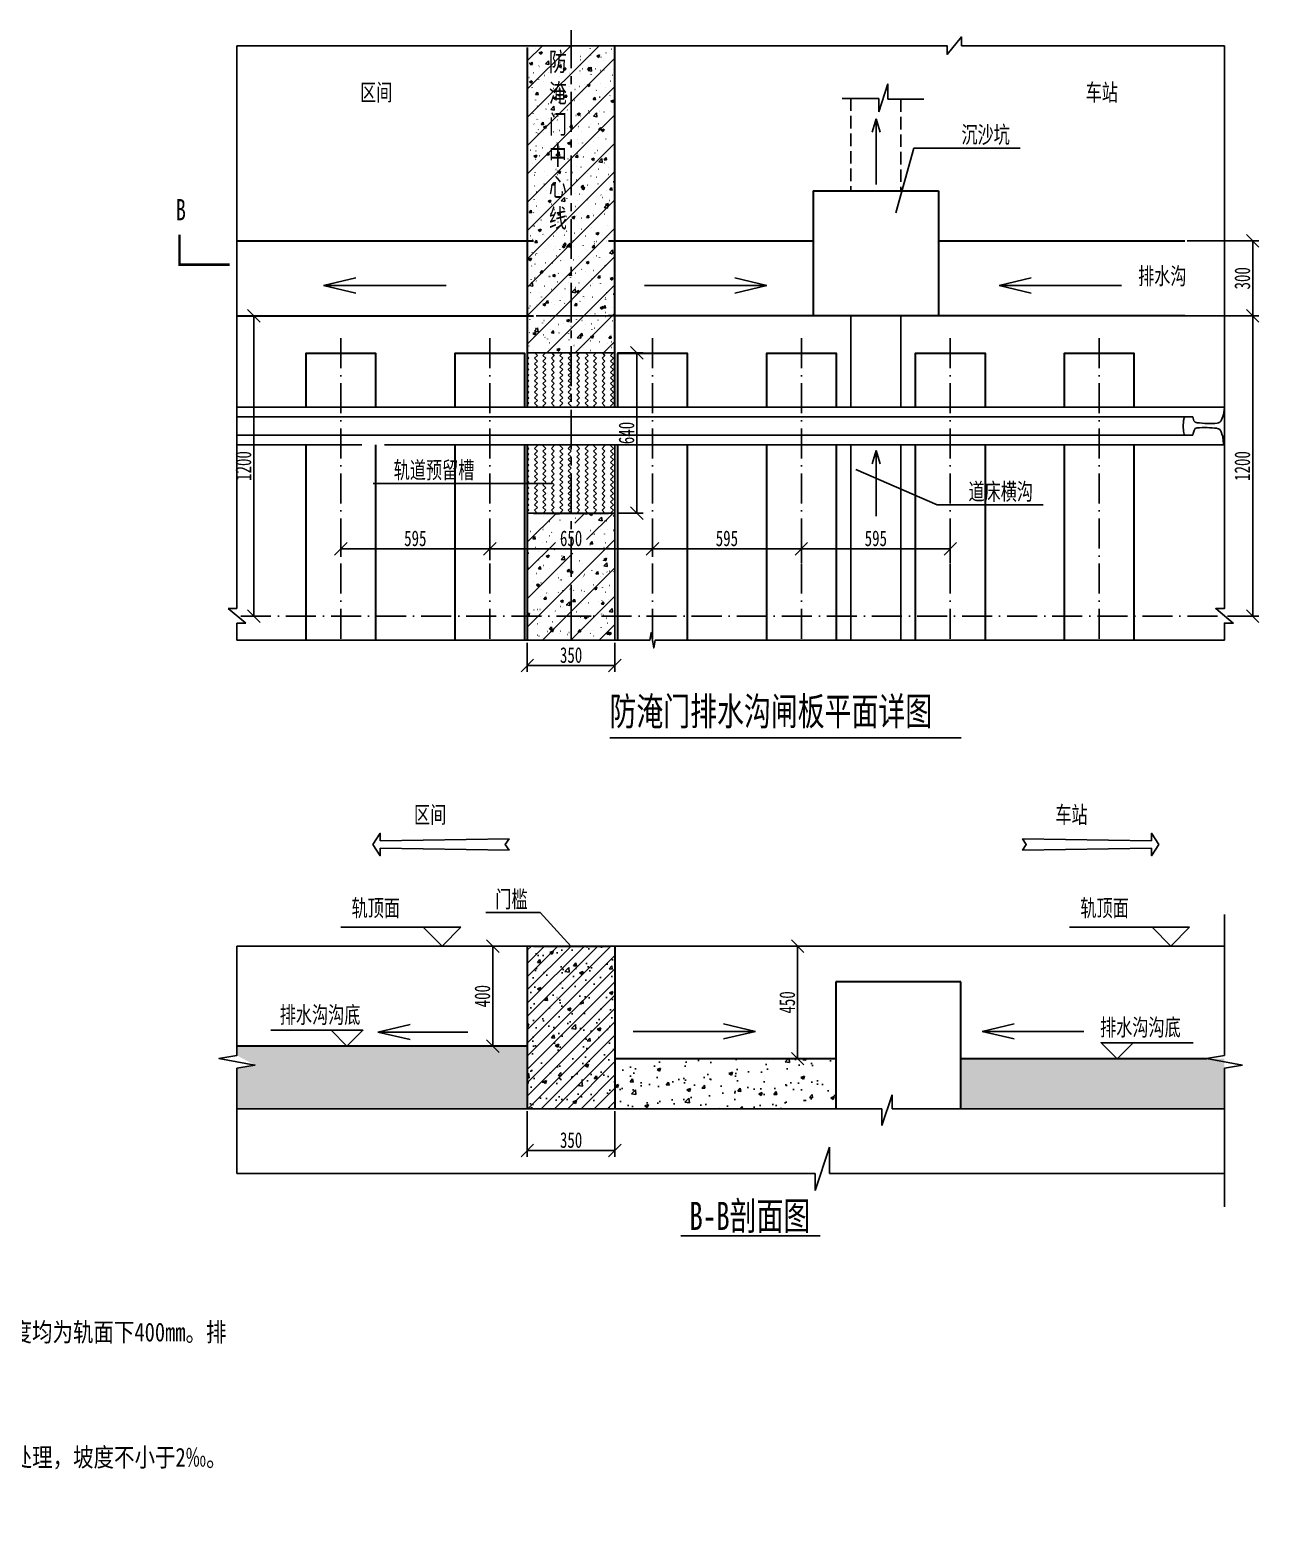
# Model space of a CAD drawing. Header units: inches. Extents: x 536665 to 586219, y -13730 to -6296.
# Drawn here: x 559548 to 564458, y -12692 to -6691 of the extents above; entities that cross this region are included whole.
import ezdxf

# ---------------------------------------------------------------- set-up
doc = ezdxf.new("R2010")
doc.units = ezdxf.units.IN
doc.header["$MEASUREMENT"] = 0
doc.header["$PDSIZE"] = -20
for name, pattern in [('ACAD_ISO10W100', [18, 12, -3, 0, -3]), ('CENTER', [50.8, 31.75, -6.35, 6.35, -6.35]), ('DASH', [0.35, 0.25, -0.1])]:
    doc.linetypes.add(name, pattern=pattern)
doc.layers.get('DEFPOINTS').update_dxf_attribs({"color": 250})
for name, color, linetype in [('2', 4, 'Continuous'), ('3', 3, 'Continuous'), ('DIM_IDEN', 3, 'Continuous'), ('DIM_SYMB', 3, 'Continuous'), ('Main', 4, 'Continuous'), ('PUB_TEXT', 7, 'Continuous'), ('尺寸标注', 7, 'Continuous'), ('文字说明', 7, 'Continuous'), ('道床', 6, 'Continuous'), ('钢轨', 7, 'Continuous')]:
    doc.layers.add(name, color=color, linetype=linetype)
doc.styles.add('HZ', font='SimSun.ttf', dxfattribs={"width": 0.7})
doc.styles.add('图标注', font='SimSun.ttf', dxfattribs={"width": 0.7})
doc.styles.add('宋体', font='SimSun.ttf', dxfattribs={"width": 0.8})
doc.styles.add('钢筋符号', font='hz-g.shx', dxfattribs={"width": 0.7, "height": 75, "bigfont": '@extfont2.shx'})
doc.dimstyles.new('尺寸标注', dxfattribs={"dimtxt": 62.5, "dimasz": 50, "dimexe": 25, "dimexo": 10, "dimgap": 10, "dimtad": 1, "dimdec": 0, "dimzin": 0, "dimdsep": 46, "dimtxsty": 'HZ', "dimblk": 'OBLIQUE', "dimcen": 0.09, "dimclrt": 7, "dimazin": 2, "dimtfac": 1, "dimtdec": 0, "dimtix": 1, "dimtmove": 1, "dimatfit": 3, "dimfxl": 0, "dimtolj": 1, "dimtzin": 0, "dimarcsym": 0})
pattern_1 = [(50, (605930.54, -5268.76), (143.45204, -12.55043), [15, -165]), (355, (605930.54, -5268.76), (-27.75027, 150.43843), [12, -132]), (100.45144, (605942.5, -5269.8), (115.70177, 137.888), [12.74804, -140.2284]), (46.1842, (605930.54, -5228.76), (213.4483, -33.10386), [22.5, -247.5]), (96.63564, (605948.33, -5231.51), (186.9324, 194.8237), [19.1221, -210.3428]), (351.18416, (605930.54, -5228.76), (186.9324, 194.8237), [18, -198]), (21, (605950.54, -5238.76), (119.3814, -80.52378), [15, -165]), (326, (605950.54, -5238.76), (48.66307, 145.03), [12, -132]), (71.45144, (605960.49, -5245.47), (168.04448, 64.50623), [12.74804, -140.2284]), (37.5, (605930.54, -5268.755), (2.43197, 66.57877), [0, -130.4, 0, -134, 0, -132.5]), (7.5, (605930.54, -5268.755), (52.61391, 78.88234), [0, -76.4, 0, -127.4, 0, -50.5]), (327.5, (605885.94, -5268.755), (106.76449, -4.510974), [0, -50, 0, -156, 0, -207]), (317.5, (605865.94, -5268.755), (116.63723, 20.021), [0, -65, 0, -103.6, 0, -147])]
pattern_2 = [(0, (611389.718, -5268.755), (33.75, 11.25), [22.5, -4500000000]), (135, (611389.718, -5268.755), (0, 22.4999964), [15.9099, -31.8198]), (225, (611389.718, -5268.755), (2e-15, 22.4999964), [15.9099, -31.8198])]

# ---------------------------------------------------------------- blocks, each defined once
blk = doc.blocks.new('_OBLIQUE')
at = {"color": 0, "linetype": 'ByBlock'}
blk.add_line((-0.5, -0.5), (0.5, 0.5), dxfattribs=at)
blk = doc.blocks.new('*D19')
at = {"layer": 'DEFPOINTS', "color": 0, "transparency": 16777216}
for p in [(561534.7, -11001), (561884.7, -11001), (561534.7, -11167.7)]:
    blk.add_point(p, dxfattribs=at)
at = {"layer": '尺寸标注', "color": 0, "lineweight": -2, "transparency": 16777216}
for p, q in [((561534.7, -11011), (561534.7, -11192.7)), ((561884.7, -11011), (561884.7, -11192.7)), ((561884.7, -11167.7), (561534.7, -11167.7))]:
    blk.add_line(p, q, dxfattribs=at)
at = {"layer": '尺寸标注', "color": 0, "lineweight": -2, "transparency": 16777216, "xscale": 50, "yscale": 50, "zscale": 50, "rotation": 180}
blk.add_blockref('_OBLIQUE', (561534.7, -11167.7), dxfattribs=at)
at = {"layer": '尺寸标注', "color": 0, "lineweight": -2, "transparency": 16777216, "xscale": 50, "yscale": 50, "zscale": 50}
blk.add_blockref('_OBLIQUE', (561884.7, -11167.7), dxfattribs=at)
at = {"layer": '尺寸标注', "color": 7, "transparency": 16777216, "insert": (561709.7, -11126.4), "char_height": 62.5, "attachment_point": 5, "style": 'HZ'}
blk.add_mtext('\\A1;350', dxfattribs=at)
blk = doc.blocks.new('*D17')
at = {"layer": 'DEFPOINTS', "color": 0, "transparency": 16777216}
for p in [(561559.7, -7833), (564433, -7833), (564321.8, -9033)]:
    blk.add_point(p, dxfattribs=at)
at = {"layer": '尺寸标注', "color": 0, "lineweight": -2, "transparency": 16777216}
for p, q in [((561569.7, -7833), (564458, -7833)), ((564433, -9033), (564433, -7833)), ((564331.8, -9033), (564458, -9033))]:
    blk.add_line(p, q, dxfattribs=at)
at = {"layer": '尺寸标注', "color": 0, "lineweight": -2, "transparency": 16777216, "xscale": 50, "yscale": 50, "zscale": 50}
for p, rotation in [((564433, -7833), 90), ((564433, -9033), 270)]:
    blk.add_blockref('_OBLIQUE', p, dxfattribs=dict(at, rotation=rotation))
at = {"layer": '尺寸标注', "color": 7, "transparency": 16777216, "insert": (564391.7, -8433), "char_height": 62.5, "attachment_point": 5, "rotation": 90, "style": 'HZ'}
blk.add_mtext('\\A1;1200', dxfattribs=at)
blk = doc.blocks.new('*D18')
at = {"layer": 'DEFPOINTS', "color": 0, "transparency": 16777216}
for p in [(564161.5, -7533), (564433, -7533), (564161.5, -7833)]:
    blk.add_point(p, dxfattribs=at)
at = {"layer": '尺寸标注', "color": 0, "lineweight": -2, "transparency": 16777216}
for p, q in [((564171.5, -7533), (564458, -7533)), ((564433, -7833), (564433, -7533)), ((564171.5, -7833), (564458, -7833))]:
    blk.add_line(p, q, dxfattribs=at)
at = {"layer": '尺寸标注', "color": 0, "lineweight": -2, "transparency": 16777216, "xscale": 50, "yscale": 50, "zscale": 50}
for p, rotation in [((564433, -7533), 90), ((564433, -7833), 270)]:
    blk.add_blockref('_OBLIQUE', p, dxfattribs=dict(at, rotation=rotation))
at = {"layer": '尺寸标注', "color": 7, "transparency": 16777216, "insert": (564391.7, -7683), "char_height": 62.5, "attachment_point": 5, "rotation": 90, "style": 'HZ'}
blk.add_mtext('\\A1;300', dxfattribs=at)
blk = doc.blocks.new('*D36')
at = {"layer": 'DEFPOINTS', "color": 0, "transparency": 16777216}
for p in [(561384.7, -8763.5), (561384.7, -8819.2), (562034.7, -8805.7)]:
    blk.add_point(p, dxfattribs=at)
at = {"layer": '尺寸标注', "color": 0, "lineweight": -2, "transparency": 16777216}
for p, q in [((561384.7, -8809.2), (561384.7, -8738.5)), ((562034.7, -8795.7), (562034.7, -8738.5)), ((562034.7, -8763.5), (561384.7, -8763.5))]:
    blk.add_line(p, q, dxfattribs=at)
at = {"layer": '尺寸标注', "color": 0, "lineweight": -2, "transparency": 16777216, "xscale": 50, "yscale": 50, "zscale": 50, "rotation": 180}
blk.add_blockref('_OBLIQUE', (561384.7, -8763.5), dxfattribs=at)
at = {"layer": '尺寸标注', "color": 0, "lineweight": -2, "transparency": 16777216, "xscale": 50, "yscale": 50, "zscale": 50}
blk.add_blockref('_OBLIQUE', (562034.7, -8763.5), dxfattribs=at)
at = {"layer": '尺寸标注', "color": 7, "transparency": 16777216, "insert": (561709.7, -8722.2), "char_height": 62.5, "attachment_point": 5, "style": 'HZ'}
blk.add_mtext('\\A1;650', dxfattribs=at)
blk = doc.blocks.new('*D37')
at = {"layer": 'DEFPOINTS', "color": 0, "transparency": 16777216}
for p in [(562034.7, -8805.7), (562629.7, -8763.5), (562629.7, -8830.3)]:
    blk.add_point(p, dxfattribs=at)
at = {"layer": '尺寸标注', "color": 0, "lineweight": -2, "transparency": 16777216}
for p, q in [((562034.7, -8795.7), (562034.7, -8738.5)), ((562629.7, -8820.3), (562629.7, -8738.5)), ((562034.7, -8763.5), (562629.7, -8763.5))]:
    blk.add_line(p, q, dxfattribs=at)
at = {"layer": '尺寸标注', "color": 0, "lineweight": -2, "transparency": 16777216, "xscale": 50, "yscale": 50, "zscale": 50, "rotation": 180}
blk.add_blockref('_OBLIQUE', (562034.7, -8763.5), dxfattribs=at)
at = {"layer": '尺寸标注', "color": 0, "lineweight": -2, "transparency": 16777216, "xscale": 50, "yscale": 50, "zscale": 50}
blk.add_blockref('_OBLIQUE', (562629.7, -8763.5), dxfattribs=at)
at = {"layer": '尺寸标注', "color": 7, "transparency": 16777216, "insert": (562332.2, -8722.2), "char_height": 62.5, "attachment_point": 5, "style": 'HZ'}
blk.add_mtext('\\A1;595', dxfattribs=at)
blk = doc.blocks.new('*D38')
at = {"layer": 'DEFPOINTS', "color": 0, "transparency": 16777216}
for p in [(563224.7, -8763.5), (562629.7, -8830.3), (563224.7, -8830.3)]:
    blk.add_point(p, dxfattribs=at)
at = {"layer": '尺寸标注', "color": 0, "lineweight": -2, "transparency": 16777216}
for p, q in [((562629.7, -8820.3), (562629.7, -8738.5)), ((563224.7, -8820.3), (563224.7, -8738.5)), ((562629.7, -8763.5), (563224.7, -8763.5))]:
    blk.add_line(p, q, dxfattribs=at)
at = {"layer": '尺寸标注', "color": 0, "lineweight": -2, "transparency": 16777216, "xscale": 50, "yscale": 50, "zscale": 50, "rotation": 180}
blk.add_blockref('_OBLIQUE', (562629.7, -8763.5), dxfattribs=at)
at = {"layer": '尺寸标注', "color": 0, "lineweight": -2, "transparency": 16777216, "xscale": 50, "yscale": 50, "zscale": 50}
blk.add_blockref('_OBLIQUE', (563224.7, -8763.5), dxfattribs=at)
at = {"layer": '尺寸标注', "color": 7, "transparency": 16777216, "insert": (562927.2, -8722.2), "char_height": 62.5, "attachment_point": 5, "style": 'HZ'}
blk.add_mtext('\\A1;595', dxfattribs=at)
blk = doc.blocks.new('*D39')
at = {"layer": 'DEFPOINTS', "color": 0, "transparency": 16777216}
for p in [(560789.7, -8673.9), (561384.7, -8673.9), (560789.7, -8763.5)]:
    blk.add_point(p, dxfattribs=at)
at = {"layer": '尺寸标注', "color": 0, "lineweight": -2, "transparency": 16777216}
for p, q in [((560789.7, -8683.9), (560789.7, -8788.5)), ((561384.7, -8683.9), (561384.7, -8788.5)), ((561384.7, -8763.5), (560789.7, -8763.5))]:
    blk.add_line(p, q, dxfattribs=at)
at = {"layer": '尺寸标注', "color": 0, "lineweight": -2, "transparency": 16777216, "xscale": 50, "yscale": 50, "zscale": 50, "rotation": 180}
blk.add_blockref('_OBLIQUE', (560789.7, -8763.5), dxfattribs=at)
at = {"layer": '尺寸标注', "color": 0, "lineweight": -2, "transparency": 16777216, "xscale": 50, "yscale": 50, "zscale": 50}
blk.add_blockref('_OBLIQUE', (561384.7, -8763.5), dxfattribs=at)
at = {"layer": '尺寸标注', "color": 7, "transparency": 16777216, "insert": (561087.2, -8722.2), "char_height": 62.5, "attachment_point": 5, "style": 'HZ'}
blk.add_mtext('\\A1;595', dxfattribs=at)
blk = doc.blocks.new('*D40')
at = {"layer": 'DEFPOINTS', "color": 0, "transparency": 16777216}
for p in [(560442, -7833), (560476, -7833), (560476, -9033)]:
    blk.add_point(p, dxfattribs=at)
at = {"layer": '尺寸标注', "color": 0, "lineweight": -2, "transparency": 16777216}
for p, q in [((560466, -7833), (560417, -7833)), ((560442, -9033), (560442, -7833)), ((560466, -9033), (560417, -9033))]:
    blk.add_line(p, q, dxfattribs=at)
at = {"layer": '尺寸标注', "color": 0, "lineweight": -2, "transparency": 16777216, "xscale": 50, "yscale": 50, "zscale": 50}
for p, rotation in [((560442, -7833), 90), ((560442, -9033), 270)]:
    blk.add_blockref('_OBLIQUE', p, dxfattribs=dict(at, rotation=rotation))
at = {"layer": '尺寸标注', "color": 7, "transparency": 16777216, "insert": (560400.8, -8433), "char_height": 62.5, "attachment_point": 5, "rotation": 90, "style": 'HZ'}
blk.add_mtext('\\A1;1200', dxfattribs=at)
blk = doc.blocks.new('*D41')
at = {"layer": 'DEFPOINTS', "color": 0, "transparency": 16777216}
for p in [(561354.3, -10351), (561396.7, -10351), (561354.3, -10751)]:
    blk.add_point(p, dxfattribs=at)
at = {"layer": '尺寸标注', "color": 0, "lineweight": -2, "transparency": 16777216}
for p, q in [((561364.3, -10351), (561421.7, -10351)), ((561396.7, -10751), (561396.7, -10351)), ((561364.3, -10751), (561421.7, -10751))]:
    blk.add_line(p, q, dxfattribs=at)
at = {"layer": '尺寸标注', "color": 0, "lineweight": -2, "transparency": 16777216, "xscale": 50, "yscale": 50, "zscale": 50}
for p, rotation in [((561396.7, -10351), 90), ((561396.7, -10751), 270)]:
    blk.add_blockref('_OBLIQUE', p, dxfattribs=dict(at, rotation=rotation))
at = {"layer": '尺寸标注', "color": 7, "transparency": 16777216, "insert": (561355.4, -10551), "char_height": 62.5, "attachment_point": 5, "rotation": 90, "style": 'HZ'}
blk.add_mtext('\\A1;400', dxfattribs=at)
blk = doc.blocks.new('*D42')
at = {"layer": 'DEFPOINTS', "color": 0, "transparency": 16777216}
for p in [(561884.7, -7981), (561884.7, -8621), (561972.4, -8621)]:
    blk.add_point(p, dxfattribs=at)
at = {"layer": '尺寸标注', "color": 0, "lineweight": -2, "transparency": 16777216}
for p, q in [((561894.7, -7981), (561997.4, -7981)), ((561972.4, -7981), (561972.4, -8621)), ((561894.7, -8621), (561997.4, -8621))]:
    blk.add_line(p, q, dxfattribs=at)
at = {"layer": '尺寸标注', "color": 0, "lineweight": -2, "transparency": 16777216, "xscale": 50, "yscale": 50, "zscale": 50}
for p, rotation in [((561972.4, -7981), 90), ((561972.4, -8621), 270)]:
    blk.add_blockref('_OBLIQUE', p, dxfattribs=dict(at, rotation=rotation))
at = {"layer": '尺寸标注', "color": 7, "transparency": 16777216, "insert": (561931.1, -8301), "char_height": 62.5, "attachment_point": 5, "rotation": 90, "style": 'HZ'}
blk.add_mtext('\\A1;640', dxfattribs=at)
blk = doc.blocks.new('*D43')
at = {"layer": 'DEFPOINTS', "color": 0, "transparency": 16777216}
for p in [(562614.7, -10351), (562614.7, -10351), (562614.7, -10801)]:
    blk.add_point(p, dxfattribs=at)
at = {"layer": '尺寸标注', "color": 0, "lineweight": -2, "transparency": 16777216}
for p, q in [((562604.7, -10351), (562589.7, -10351)), ((562614.7, -10801), (562614.7, -10351)), ((562604.7, -10801), (562589.7, -10801))]:
    blk.add_line(p, q, dxfattribs=at)
at = {"layer": '尺寸标注', "color": 0, "lineweight": -2, "transparency": 16777216, "xscale": 50, "yscale": 50, "zscale": 50}
for p, rotation in [((562614.7, -10351), 90), ((562614.7, -10801), 270)]:
    blk.add_blockref('_OBLIQUE', p, dxfattribs=dict(at, rotation=rotation))
at = {"layer": '尺寸标注', "color": 7, "transparency": 16777216, "insert": (562573.4, -10576), "char_height": 62.5, "attachment_point": 5, "rotation": 90, "style": 'HZ'}
blk.add_mtext('\\A1;450', dxfattribs=at)
blk = doc.blocks.new('*D45')
at = {"layer": 'DEFPOINTS', "color": 0, "transparency": 16777216}
for p in [(561534.7, -9129.3), (561884.7, -9129.3), (561884.7, -9229.8)]:
    blk.add_point(p, dxfattribs=at)
at = {"layer": '尺寸标注', "color": 0, "lineweight": -2, "transparency": 16777216}
for p, q in [((561534.7, -9139.3), (561534.7, -9254.8)), ((561884.7, -9139.3), (561884.7, -9254.8)), ((561534.7, -9229.8), (561884.7, -9229.8))]:
    blk.add_line(p, q, dxfattribs=at)
at = {"layer": '尺寸标注', "color": 0, "lineweight": -2, "transparency": 16777216, "xscale": 50, "yscale": 50, "zscale": 50, "rotation": 180}
blk.add_blockref('_OBLIQUE', (561534.7, -9229.8), dxfattribs=at)
at = {"layer": '尺寸标注', "color": 0, "lineweight": -2, "transparency": 16777216, "xscale": 50, "yscale": 50, "zscale": 50}
blk.add_blockref('_OBLIQUE', (561884.7, -9229.8), dxfattribs=at)
at = {"layer": '尺寸标注', "color": 7, "transparency": 16777216, "insert": (561709.7, -9188.6), "char_height": 62.5, "attachment_point": 5, "style": 'HZ'}
blk.add_mtext('\\A1;350', dxfattribs=at)

msp = doc.modelspace()

# ---------------------------------------------------------------- hatches: boundary and pattern name
at = {"layer": '尺寸标注'}
h = msp.add_hatch(dxfattribs=at)
h.set_pattern_fill('钢筋混凝土', color=0, scale=80, style=0)
h.set_pattern_definition([(45, (611389.72, -5268.755), (-56.56854, 56.56854), []), (50, (611389.72, -5268.755), (114.76163, -10.04035), [12, -132]), (355, (611389.72, -5268.76), (-22.20018, 120.35076), [9.6, -105.6]), (100.4514, (611399.28, -5269.59), (92.56147, 110.31029), [10.1984, -112.18272]), (46.1842, (611389.72, -5236.76), (170.75854, -26.48303), [18, -198]), (96.6356, (611403.95, -5238.96), (149.546, 155.85885), [15.2977, -168.2741]), (351.1842, (611389.72, -5236.76), (149.5459, 155.859), [14.4, -158.4]), (21, (611405.72, -5244.755), (95.50512, -64.41903), [12, -132]), (326, (611405.72, -5244.76), (38.9305, 116.024), [9.6, -105.6]), (71.4514, (611413.68, -5250.12), (134.43557, 51.60486), [10.1984, -112.18272]), (37.5, (611389.72, -5268.755), (1.945577, 53.263017), [0.8, -104.32, 0.8, -107.2, 0.8, -106]), (7.5, (611389.72, -5268.755), (42.091126, 63.105874), [0.8, -61.12, 0.8, -101.92, 0.8, -40.4]), (327.5, (611354.04, -5268.755), (85.41159, -3.60878), [0.8, -40, 0.8, -124.8, 0.8, -165.6]), (317.5, (611338.04, -5268.755), (93.30979, 16.0168), [0.8, -52, 0.8, -82.88, 0.8, -117.6])])
h.paths.add_polyline_path([(561534.7, -6753.8), (561884.7, -6753.8), (561884.7, -7483), (561534.7, -7483)], flags=16)
h.paths.add_polyline_path([(561534.7, -6753.8), (561884.7, -6753.8), (561884.7, -7483), (561534.7, -7483)], flags=17)
h.paths.add_polyline_path([(561534.7, -6753.8), (561884.7, -6753.8), (561884.7, -7981), (561534.7, -7981)])
h.paths.add_polyline_path([(561534.7, -8621), (561709.7, -8621), (561709.7, -9033), (561534.7, -9033)])
h.paths.add_polyline_path([(561709.7, -8621), (561884.7, -8621), (561884.7, -9033), (561709.7, -9033), (561709.7, -8935.2)])
h.paths.add_polyline_path([(561709.7, -9033), (561789.8, -9033), (561884.7, -9033), (561884.7, -9129.3), (561709.7, -9129.3)])
h.paths.add_polyline_path([(561534.7, -9033), (561709.7, -9033), (561709.7, -9129.3), (561534.7, -9129.3)])
h.paths.add_polyline_path([(561722.7, -7579.5), (561602.7, -7579.5), (561602.7, -6756.1), (561722.7, -6756.1)], flags=16)
h.paths.add_polyline_path([(561771.8, -8781.6), (561647.2, -8781.6), (561647.2, -8661.5), (561771.8, -8661.5)])
h.paths.add_polyline_path([(561722.7, -7579.5), (561602.7, -7579.5), (561602.7, -6756.1), (561722.7, -6756.1)], flags=16)
h = msp.add_hatch(dxfattribs=at)
h.set_pattern_fill('条板栏杆', color=0, scale=10)
h.set_pattern_definition(pattern_2)
h.paths.add_polyline_path([(561884.7, -7981), (561534.7, -7981), (561534.7, -8198.2), (561884.7, -8198.2)])
h = msp.add_hatch(dxfattribs=at)
h.set_pattern_fill('条板栏杆', color=0, scale=10)
h.set_pattern_definition(pattern_2)
h.paths.add_polyline_path([(561884.7, -8348.2), (561534.7, -8348.2), (561534.7, -8621), (561884.7, -8621)])
h = msp.add_hatch(dxfattribs=at)
h.set_pattern_fill('ANSI31', color=0, scale=300, style=0)
h.set_pattern_definition([(45, (605930.54, -5268.755), (-26.516504, 26.516504), [])])
h.paths.add_polyline_path([(561884.7, -10351), (561534.7, -10351), (561534.7, -11001), (561884.7, -11001)])
h = msp.add_hatch(dxfattribs=at)
h.set_pattern_fill('AR-CONC', color=0, scale=20)
h.set_pattern_definition(pattern_1)
h.paths.add_polyline_path([(561884.7, -10351), (561534.7, -10351), (561534.7, -11001), (561884.7, -11001)])
h = msp.add_hatch(dxfattribs=at)
h.set_pattern_fill('混凝土', color=0, scale=20, style=0)
h.set_pattern_definition([(50, (640857.64, -15203.79), (143.45204, -12.55043), [15, -165]), (355, (640857.64, -15203.79), (-27.75027, 150.43843), [12, -132]), (100.4514, (640869.6, -15204.83), (115.70188, 137.8879), [12.74804, -140.22842]), (46.1842, (640857.64, -15163.79), (213.4482, -33.1038), [22.5, -247.5]), (96.6356, (640875.43, -15166.55), (186.93254, 194.8236), [19.12206, -210.3426]), (351.1842, (640857.64, -15163.79), (186.9324, 194.8237), [18, -198]), (21, (640877.64, -15173.79), (119.38141, -80.52378), [15, -165]), (326, (640877.64, -15173.79), (48.66307, 145.03), [12, -132]), (71.4514, (640887.59, -15180.5), (168.04453, 64.5061), [12.74804, -140.22842]), (37.5, (640857.64, -15203.787), (2.43197, 66.57877), [0, -130.4, 0, -134, 0, -132.5]), (7.5, (640857.64, -15203.79), (52.61391, 78.88234), [0, -76.4, 0, -127.4, 0, -50.5]), (327.5, (640813.04, -15203.787), (106.764487, -4.510974), [0, -50, 0, -156, 0, -207]), (317.5, (640793.04, -15203.79), (116.63723, 20.021), [0, -65, 0, -103.6, 0, -147])])
h.paths.add_polyline_path([(560446.5, -10826.1), (560374.7, -10788.1), (560374.7, -10751), (561534.7, -10751), (561534.7, -11001), (560374.7, -11001), (560374.7, -10838.8)])
h.paths.add_polyline_path([(564320, -10801), (564320, -11001), (563267.2, -11001), (563267.2, -10801)])
h = msp.add_hatch(dxfattribs=at)
h.set_pattern_fill('AR-CONC', color=0, scale=20)
h.set_pattern_definition(pattern_1)
h.paths.add_polyline_path([(562767.2, -10801), (561884.7, -10801), (561884.7, -11001), (562767.2, -11001)])

# ---------------------------------------------------------------- linework, layer by layer
at = {"color": 4, "linetype": 'ByBlock', "lineweight": 30}
for p, q in [((561534.7, -6760.8), (561534.7, -8198.2)), ((561884.7, -8198.2), (561884.7, -6753.8)), ((562677.2, -7333), (562677.2, -7833)), ((562677.2, -7333), (563177.2, -7333)), ((563177.2, -7333), (563177.2, -7833)), ((560374.7, -7533), (561559.7, -7533)), ((561859.7, -7533), (562677.2, -7533)), ((563177.2, -7533), (564161.5, -7533)), ((560374.7, -7833), (561559.7, -7833)), ((564161.5, -7833), (561859.7, -7833)), ((561534.7, -8348.2), (561534.7, -9129.3)), ((561534.7, -10351), (561534.7, -11001)), ((561559.7, -10351), (561859.7, -10351)), ((561884.7, -10351), (561884.7, -11001)), ((562767.2, -10493.7), (562767.2, -11001)), ((563267.2, -10493.7), (562767.2, -10493.7)), ((563267.2, -11001), (563267.2, -10493.7)), ((561534.7, -10751), (560374.7, -10751)), ((562767.2, -10801), (561884.7, -10801)), ((564249.9, -10801), (563267.2, -10801))]:
    msp.add_line(p, q, dxfattribs=at)
at = {"color": 2, "linetype": 'ByBlock', "lineweight": 30}
msp.add_line((561559.7, -8621), (561859.7, -8621), dxfattribs=at)
at = {"color": 2}
for p, q in [((561269, -10276), (560789.6, -10276)), ((561119, -10276), (561194, -10351)), ((561194, -10351), (561269, -10276)), ((564180.7, -10276), (563701.4, -10276)), ((564030.7, -10276), (564105.7, -10351)), ((564105.7, -10351), (564180.7, -10276))]:
    msp.add_line(p, q, dxfattribs=at)
at = {"color": 4, "linetype": 'ByBlock'}
msp.add_line((562676.7, -11001), (561859.7, -11001), dxfattribs=at)
at = {"color": 4, "linetype": 'ByBlock', "lineweight": 30}
for points in [[(560929.7, -8198.2), (560929.7, -7983), (560649.7, -7983), (560649.7, -8198.2)], [(561524.7, -8198.2), (561524.7, -7983), (561244.7, -7983), (561244.7, -8198.2)], [(562174.7, -8198.2), (562174.7, -7983), (561894.7, -7983), (561894.7, -8198.2)], [(562769.7, -8198.2), (562769.7, -7983), (562489.7, -7983), (562489.7, -8198.2)], [(563364.7, -8198.2), (563364.7, -7983), (563084.7, -7983), (563084.7, -8198.2)], [(563959.7, -8198.2), (563959.7, -7983), (563679.7, -7983), (563679.7, -8198.2)], [(560649.7, -8348.2), (560649.7, -9129.3)], [(560929.7, -9129.3), (560929.7, -8348.2)], [(561244.7, -8348.2), (561244.7, -9129.3)], [(561524.7, -9129.3), (561524.7, -8348.2)], [(561894.7, -8348.2), (561894.7, -9129.3)], [(562174.7, -9129.3), (562174.7, -8348.2)], [(562489.7, -8348.2), (562489.7, -9129.3)], [(562769.7, -9129.3), (562769.7, -8348.2)], [(563084.7, -8348.2), (563084.7, -9129.3)], [(563364.7, -9129.3), (563364.7, -8348.2)], [(563679.7, -8348.2), (563679.7, -9129.3)], [(563959.7, -9129.3), (563959.7, -8348.2)]]:
    msp.add_lwpolyline(points, dxfattribs=at)
at = {"layer": '2'}
msp.add_line((561864, -9518.3), (563268.4, -9518.3), dxfattribs=at)
at = {"layer": 'DIM_IDEN'}
for p, q in [((563007.7, -7421.9), (563079.4, -7162.5)), ((563503.8, -7162.5), (563079.4, -7162.5)), ((562847, -8446.6), (563172.1, -8588.7)), ((560919, -8502.8), (561633.5, -8502.8)), ((563596.4, -8588.7), (563172.1, -8588.7)), ((561585.8, -10217.2), (561369.2, -10217.2)), ((561709, -10351.3), (561585.8, -10217.2))]:
    msp.add_line(p, q, dxfattribs=at)
at = {"layer": 'DIM_SYMB', "const_width": 10}
msp.add_lwpolyline([(560345.3, -7628.8), (560145.3, -7628.8), (560145.3, -7508.8)], dxfattribs=at)
at = {"layer": 'Main'}
msp.add_line((562705.3, -11509.2), (562148.4, -11509.2), dxfattribs=at)
at = {"layer": '尺寸标注', "color": 0}
for p, q in [((562975.3, -6905.9), (562939.2, -7018)), ((562975.3, -6967.8), (562975.3, -6905.9)), ((562939.2, -6964.5), (562792.7, -6964.5)), ((562939.2, -7018), (562939.2, -6964.5)), ((563118.5, -6967.8), (562975.3, -6967.8)), ((562928.4, -7046.5), (562912.2, -7099.5)), ((562928.4, -7308.1), (562928.4, -7046.5)), ((562928.4, -7046.5), (562944.7, -7099.5)), ((560720.9, -7711.8), (560849.2, -7681.7)), ((561210.2, -7711.8), (560720.9, -7711.8)), ((560720.9, -7711.8), (560849.2, -7741.8)), ((562003, -7711.8), (562492.3, -7711.8)), ((562492.3, -7711.8), (562364, -7681.7)), ((562492.3, -7711.8), (562364, -7741.8)), ((563419.8, -7711.8), (563548.2, -7681.7)), ((563909.2, -7711.8), (563419.8, -7711.8)), ((563419.8, -7711.8), (563548.2, -7741.8)), ((562827.2, -7833), (562827.2, -8198.2)), ((563027.2, -7833), (563027.2, -8198.2)), ((562827.2, -8348.2), (562827.2, -9129.3)), ((562928.4, -8371.1), (562912.2, -8424.1)), ((562928.4, -8632.7), (562928.4, -8371.1)), ((562928.4, -8371.1), (562944.7, -8424.1)), ((563027.2, -8348.2), (563027.2, -9129.3)), ((564320, -10224.3), (564320, -10788.1)), ((564320, -10351), (560374.7, -10351)), ((561653.8, -10556.7), (561652, -10556.7)), ((560938, -10694.3), (561066.3, -10664.2)), ((562446.7, -10691.6), (562318.4, -10661.5)), ((563352, -10691.6), (563480.3, -10661.5)), ((561297, -10694.3), (560938, -10694.3)), ((560938, -10694.3), (561066.3, -10724.4)), ((561957.4, -10691.6), (562446.7, -10691.6)), ((562446.7, -10691.6), (562318.4, -10721.6)), ((563758.1, -10691.6), (563352, -10691.6)), ((563352, -10691.6), (563480.3, -10721.6)), ((564320, -10788.1), (564248.1, -10800.7)), ((564248.1, -10800.7), (564391.9, -10826.1)), ((564391.9, -10826.1), (564320, -10838.8)), ((564320, -10838.8), (564320, -11393.1)), ((562992.2, -10945.7), (562950.6, -11067.3)), ((562992.2, -11001), (562992.2, -10945.7)), ((562950.6, -11001), (562676.7, -11001)), ((562950.6, -11067.3), (562950.6, -11001)), ((563176.7, -11001), (562992.2, -11001)), ((562742.3, -11154), (562685.3, -11327.1)), ((562742.3, -11259.8), (562742.3, -11154)), ((562685.3, -11259.8), (560374.7, -11259.8)), ((562685.3, -11327.1), (562685.3, -11259.8)), ((562742.3, -11259.8), (564320, -11259.8))]:
    msp.add_line(p, q, dxfattribs=at)
at = {"layer": '尺寸标注', "color": 0, "linetype": 'DASH', "ltscale": 200}
for p, q in [((562827.2, -6964.5), (562827.2, -7333)), ((563027.2, -6967.8), (563027.2, -7333))]:
    msp.add_line(p, q, dxfattribs=at)
at = {"layer": '尺寸标注', "color": 6, "linetype": 'ACAD_ISO10W100', "ltscale": 10}
for p, q in [((560789.7, -7922.3), (560789.7, -9129.3)), ((561384.7, -7922.3), (561384.7, -9129.3)), ((562034.7, -7922.3), (562034.7, -9129.3)), ((562629.7, -7922.3), (562629.7, -9129.3)), ((563224.7, -7922.3), (563224.7, -9129.3)), ((563819.7, -7922.3), (563819.7, -9129.3)), ((560390.3, -9033), (564321.8, -9033))]:
    msp.add_line(p, q, dxfattribs=at)
at = {"layer": '尺寸标注', "color": 0}
for points in [[(561884.7, -7981), (561534.7, -7981), (561534.7, -8198.2), (561884.7, -8198.2)], [(561884.7, -8348.2), (561534.7, -8348.2), (561534.7, -8621), (561884.7, -8621)], [(561884.7, -8621), (561534.7, -8621), (561534.7, -9129.3), (561884.7, -9129.3)], [(561884.7, -10351), (561534.7, -10351), (561534.7, -11001), (561884.7, -11001)]]:
    msp.add_lwpolyline(points, close=True, dxfattribs=at)
for points in [[(564320, -9129.3), (562045.3, -9129.3), (562040, -9159.5), (562029.3, -9099.2), (562024, -9129.3), (560374.7, -9129.3)], [(560917, -9945.2), (560947, -9990.2), (560947, -9960.2), (561461.8, -9967.7), (561446.8, -9945.2), (561461.8, -9922.7), (560947, -9930.2), (560947, -9900.2), (560917, -9945.2)], [(564058.2, -9945.2), (564028.2, -9990.2), (564028.2, -9960.2), (563513.4, -9967.7), (563528.4, -9945.2), (563513.4, -9922.7), (564028.2, -9930.2), (564028.2, -9900.2), (564058.2, -9945.2)], [(560374.7, -10351), (560374.7, -10788.1), (560302.8, -10800.7), (560446.5, -10826.1), (560374.7, -10838.8), (560374.7, -11259.8)], [(560510, -10687.4), (560877.8, -10687.4), (560814.1, -10751), (560750.5, -10687.4)], [(564195.1, -10737.4), (563827.4, -10737.4), (563891, -10801), (563954.7, -10737.4)]]:
    msp.add_lwpolyline(points, dxfattribs=at)
at = {"layer": '文字说明', "color": 4}
for p, q in [((560374.7, -11001), (562676.7, -11001)), ((563176.7, -11001), (564320, -11001))]:
    msp.add_line(p, q, dxfattribs=at)
at = {"layer": '道床', "color": 2, "linetype": 'ByBlock'}
for p, q in [((561709.7, -8935.2), (561709.7, -9033)), ((561709.7, -9033), (561789.8, -9033))]:
    msp.add_line(p, q, dxfattribs=at)
at = {"layer": '钢轨', "color": 2, "linetype": 'CENTER', "ltscale": 5}
for p, q in [((561709.7, -9129.3), (561709.7, -6691.1)), ((563259.7, -7833), (564161.5, -7833))]:
    msp.add_line(p, q, dxfattribs=at)
at = {"layer": '钢轨', "color": 2}
for p, q in [((560374.7, -6753.8), (560374.7, -9002.5)), ((560374.7, -8198.2), (560911.7, -8198.2)), ((560911.7, -8198.2), (561534.7, -8198.2)), ((562751.2, -8198.2), (561534.7, -8198.2)), ((563256.2, -8198.2), (562661.2, -8198.2)), ((563256.2, -8198.2), (564320, -8198.2)), ((564161.5, -8198.2), (563392.4, -8198.2)), ((564320, -8198.2), (564317.3, -8218.5)), ((561559.7, -8236.2), (560374.7, -8236.2)), ((561559.7, -8236.2), (564193.3, -8236.2)), ((564156, -8259.1), (564155.6, -8269)), ((564155.6, -8278.9), (564156.1, -8288.4)), ((564198.3, -8252.3), (564193.3, -8236.2)), ((564193.3, -8236.2), (564198.3, -8252.3)), ((564198.3, -8252.3), (564203.7, -8257.3)), ((564210.7, -8280.8), (564203.5, -8283.7)), ((564203.7, -8257.3), (564211.1, -8259.9)), ((564313.2, -8235.3), (564308.4, -8248.7)), ((560374.7, -8310.2), (561559.7, -8310.2)), ((564161.5, -8310.2), (561559.7, -8310.2)), ((564156.1, -8288.4), (564156.7, -8295.3)), ((564156.7, -8295.3), (564159.2, -8305.3)), ((564159.2, -8305.3), (564161.5, -8310.2)), ((564161.5, -8310.2), (564193.6, -8310.2)), ((564192.3, -8310.2), (564192.3, -8310.2)), ((564195.6, -8303.1), (564193.6, -8310.2)), ((564199.4, -8290.8), (564195.6, -8303.1)), ((564203.5, -8283.7), (564199.4, -8290.8)), ((564311.5, -8309.9), (564307.3, -8296.2)), ((564316.4, -8343.4), (564314.2, -8318.2)), ((560873.5, -8348.2), (560374.7, -8348.2)), ((561476.2, -8348.2), (560963.5, -8348.2)), ((561089.7, -8348.2), (561364.5, -8348.2)), ((561559.7, -8348.2), (561386.2, -8348.2)), ((561559.7, -8348.2), (562713.5, -8348.2)), ((562623.5, -8348.2), (563218.5, -8348.2)), ((563218.5, -8348.2), (564320, -8348.2)), ((564316.4, -8343.4), (564317.7, -8346)), ((564317.7, -8346), (564320, -8348.2)), ((560374.7, -9002.5), (560339.7, -9002.5)), ((560339.7, -9002.5), (560409.7, -9060.4)), ((560374.7, -9060.4), (560374.7, -9129.3)), ((560374.7, -9060.4), (560409.7, -9060.4))]:
    msp.add_line(p, q, dxfattribs=at)
for points in [[(564320, -6753.8), (563526.8, -6753.8), (563269.5, -6753.8), (563269.5, -6718.8), (563211.7, -6788.8), (563211.7, -6753.8), (560374.7, -6753.8)], [(564320, -6753.8), (564320, -9002.6), (564285, -9002.6), (564355, -9060.4), (564320, -9060.4), (564320, -9129.3)]]:
    msp.add_lwpolyline(points, dxfattribs=at)
for centre, radius, start, end in [((564277.6, -8217.7), 39.7, 333.73114, 358.9691), ((564453.3, -8275.4), 297.7, 178.76312, 180.67335), ((564235.3, -8263.4), 79.4, 165.76647, 176.85612), ((564170.6, -8247.8), 12.9, 115.56371, 162.47547), ((564243, -8676.5), 397, 83.08815, 94.67018), ((564260.7, -7866), 397, 262.81842, 274.40045), ((564289.7, -8242), 19.8, 274.39989, 340.28492), ((564288.4, -8302.1), 19.8, 17.20368, 83.08871), ((564275.2, -8325.9), 39.7, 11.1738, 23.75746)]:
    msp.add_arc(centre, radius, start, end, dxfattribs=at)

# ---------------------------------------------------------------- texts
at = {"layer": '3', "insert": (554441.5, -11480.6), "char_height": 75, "width": 5934.014, "attachment_point": 1, "style": '宋体'}
msp.add_mtext('\\A1;注:\\P1.本图主要体现人防门与整体道床的相对位置关系，尺寸以毫米计，比例为1:25；\\P{\\C2;2.轨道专业负责人防门门槛两侧道床施工，土建专业负责人防门槛施工。\\A0;\\C256;排水洞闸板预埋件由门厂制作施工，轨道专业配合施工到位。\\A1;\\C2;\\P}3.轨道两侧水沟注意与排水闸板之间进行顺接，以确保排水通畅。车站内水沟深度为轨面下450mm，当人防门两侧均为区间时，两侧排水沟深度均为轨面下400mm。排水洞高度由150mm改为100mm。\\P4.人防专业应在钢轨底部采用填充绝缘材料，保证钢轨与人防门槛之间绝缘。预留轮缘槽宽度不小于80mm，深度不小于50mm；\\P5.人防门槛处道床纵向钢筋断开，{\\C2;端子}、扁钢设置在远离门槛两侧的轨枕空档,门槛两侧轨枕布置不得影响后期扣件维修；\\P6.当设置立转式防淹门时（储运路站、拱康路站），不设排水洞及其闸板。{\\C2;排水沟在防淹门槛处断开,沉沙坑一侧排水沟向沉沙坑方向做反坡处理，坡度不小于2‰。\\P7.建议轨道施工在人防门框施工之前，预留人防门槛及排水洞位置，\\A0;土建施工门框前由铺轨单位确认钢轨标高。\\P8.部分人防门处无需设置排水洞，施工之前与人防专业配合，避免遗漏。}', dxfattribs=at)
at = {"layer": 'PUB_TEXT', "style": '图标注', "width": 0.7}
for s, height, p in [('区间', 67.52, (560866.7, -6973.7)), ('车站', 67.52, (563765.5, -6973.7)), ('沉沙坑', 67.52, (563269.2, -7142.5)), ('B', 85, (560130.2, -7451.3)), ('排水沟', 67.52, (563975, -7707.6)), ('轨道预留槽', 67.52, (561000.8, -8482.8)), ('道床横沟', 67.52, (563297.2, -8568.7)), ('区间', 67.52, (561082, -9859.7)), ('车站', 67.52, (563644.4, -9859.7)), ('门槛', 67.52, (561406.8, -10197.2)), ('轨顶面', 67.52, (560832.6, -10232.5)), ('轨顶面', 67.52, (563744.4, -10232.5)), ('排水沟沟底', 67.52, (560545.5, -10659.1)), ('排水沟沟底', 67.52, (563823, -10709.1))]:
    msp.add_text(s, height=height, dxfattribs=at).set_placement(p)
at = {"layer": '尺寸标注', "color": 0, "lineweight": 5, "ltscale": 0.5, "style": 'HZ', "width": 0.7}
for s, p in [('防淹门排水沟闸板平面详图', (561863.2, -9469.2)), ('B-B剖面图', (562182.4, -11485.3))]:
    msp.add_text(s, height=112.5, rotation=0, dxfattribs=at).set_placement(p)
at = {"layer": '尺寸标注', "color": 0, "insert": (561692.6, -6780.3), "char_height": 75, "attachment_point": 3, "style": '钢筋符号'}
msp.add_mtext_dynamic_manual_height_columns('{\\fSimSun|b0|i0|c134|p2;防\\P淹门中心线}', width=75, gutter_width=375, heights=[0], dxfattribs=at)

# ---------------------------------------------------------------- dimensions: what is measured, and where the dimension line sits
at = {"layer": '尺寸标注', "color": 0}
for base, p1, p2, angle, override, picture, middle in [((564433, -7533), (564161.5, -7833), (564161.5, -7533), 90, {"dimfxl": 3, "dimarcsym": 2}, '*D18', (564391.7, -7683)), ((560442, -7833), (560476, -9033), (560476, -7833), 90, {"dimfxl": 2.5, "dimarcsym": 2}, '*D40', (560400.8, -8433)), ((564433, -7833), (564321.8, -9033), (561559.7, -7833), 90, {"dimfxl": 3, "dimarcsym": 2}, '*D17', (564391.7, -8433)), ((561972.4, -8621), (561884.7, -7981), (561884.7, -8621), 90, {"dimfxl": 2.5, "dimarcsym": 2}, '*D42', (561931.1, -8301)), ((560789.7, -8763.5), (561384.7, -8673.9), (560789.7, -8673.9), 180, {"dimfxl": 3, "dimarcsym": 2}, '*D39', (561087.2, -8722.2)), ((561384.7, -8763.5), (562034.7, -8805.7), (561384.7, -8819.2), 180, {"dimfxl": 3, "dimarcsym": 2}, '*D36', (561709.7, -8722.2)), ((562629.7, -8763.5), (562034.7, -8805.7), (562629.7, -8830.3), 180, {"dimfxl": 3, "dimarcsym": 2}, '*D37', (562332.2, -8722.2)), ((563224.7, -8763.5), (562629.7, -8830.3), (563224.7, -8830.3), 180, {"dimfxl": 3, "dimarcsym": 2}, '*D38', (562927.2, -8722.2)), ((561396.7, -10351), (561354.3, -10751), (561354.3, -10351), 90, {"dimfxl": 2.5, "dimarcsym": 2}, '*D41', (561355.4, -10551)), ((562614.7, -10351), (562614.7, -10801), (562614.7, -10351), 90, {"dimfxl": 2.5, "dimarcsym": 2}, '*D43', (562573.4, -10576)), ((561534.7, -11167.7), (561884.7, -11001), (561534.7, -11001), 180, {"dimfxl": 3, "dimarcsym": 2}, '*D19', (561709.7, -11126.4))]:
    dim = msp.add_linear_dim(base=base, p1=p1, p2=p2, angle=angle, dimstyle='尺寸标注', override=override, dxfattribs=at)
    dim.commit()
    dim.dimension.update_dxf_attribs({"geometry": picture, "text_midpoint": middle})
dim = msp.add_linear_dim(base=(561884.7, -9229.8), p1=(561534.7, -9129.3), p2=(561884.7, -9129.3), dimstyle='尺寸标注', override={"dimfxl": 2.5, "dimarcsym": 2}, dxfattribs=at)
dim.commit()
dim.dimension.update_dxf_attribs({"geometry": '*D45', "text_midpoint": (561709.7, -9188.6)})

doc.saveas('drawing.dxf')
